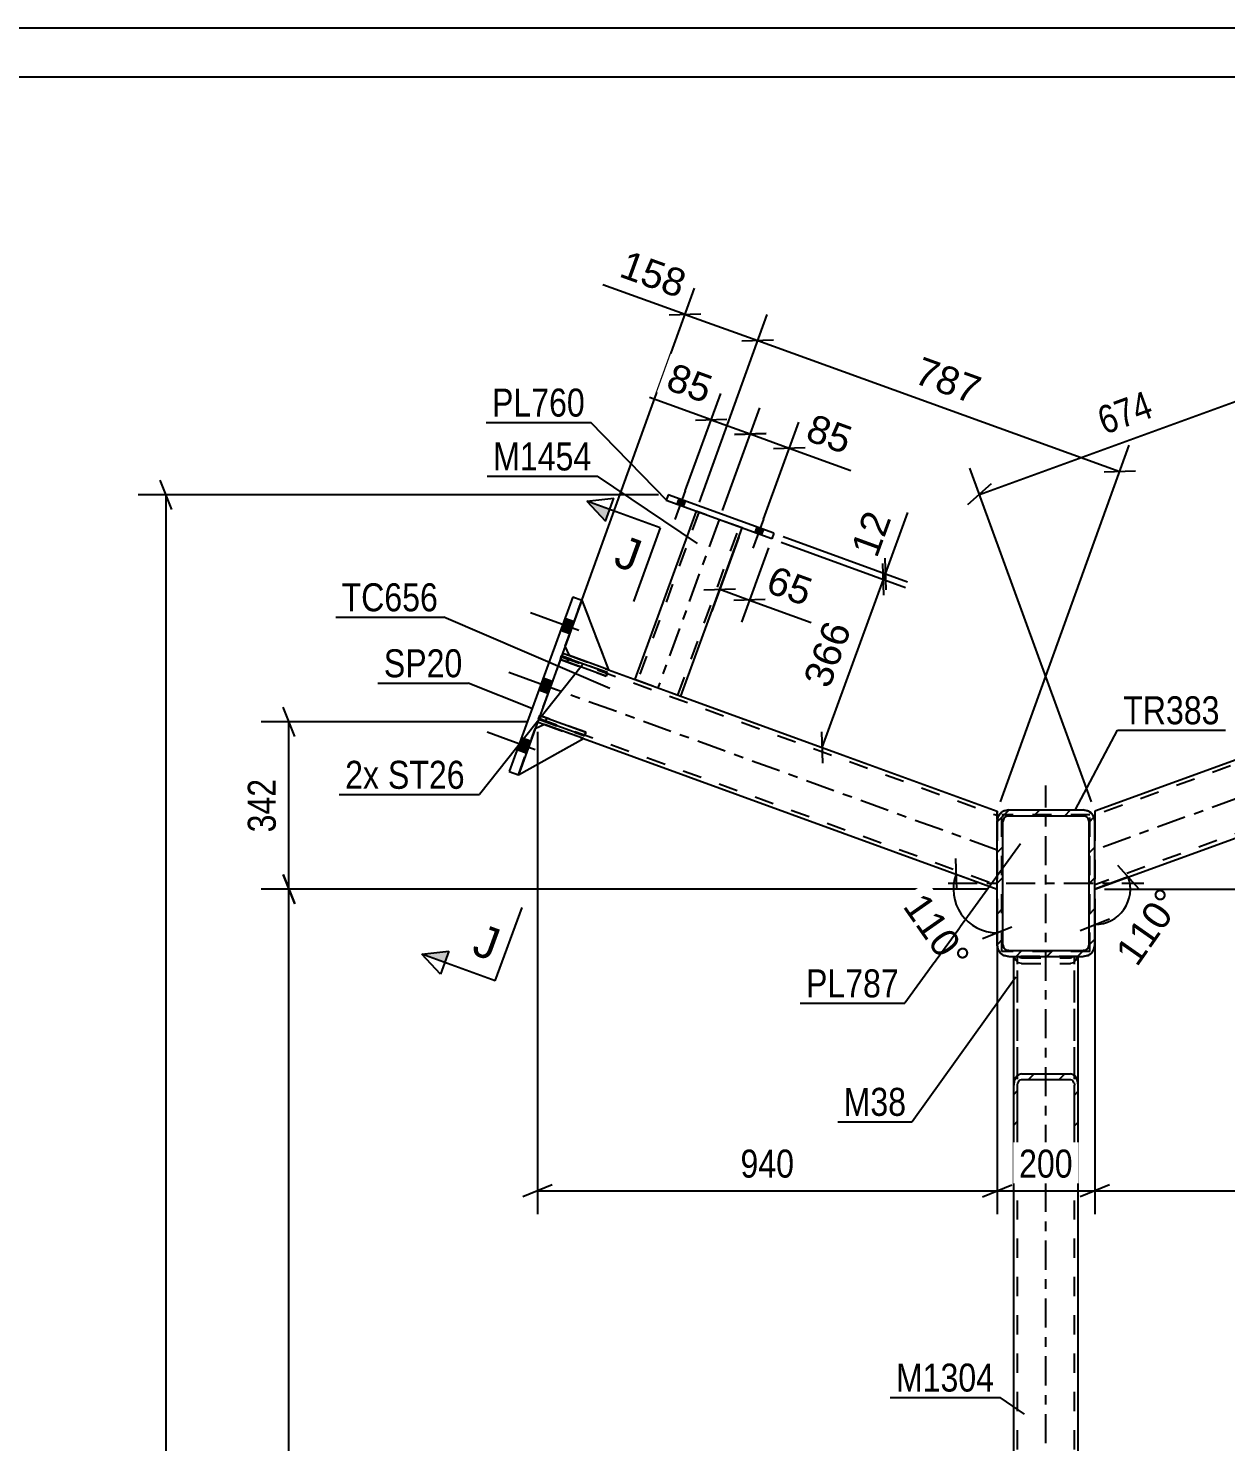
# Model space of a CAD drawing. Header units: millimetres. Extents: x 0 to 841, y 0 to 594.
# Drawn here: x 288.5 to 411, y 449.4 to 594 of the extents above; entities that cross this region are included whole.
import ezdxf

# ---------------------------------------------------------------- set-up
doc = ezdxf.new("R2010")
doc.units = ezdxf.units.MM
doc.linetypes.add('DXK_LINE_DOT2', pattern=[3.9198, 1.9599, -1.9599])
doc.linetypes.add('DXK_LINE_DOT3', pattern=[5.9187, 2.979, -0.9799, 0.9799, -0.9799])
doc.styles.add('Arial', font='ARIAL.TTF', dxfattribs={"height": 0.2})
doc.styles.add('Arial Narrow', font='ARIALN.TTF', dxfattribs={"height": 0.2})

# ---------------------------------------------------------------- blocks, each defined once
blk = doc.blocks.new('Unknown-717051872-1130')
at = {"color": 5, "linetype": 'Continuous'}
for p, q in [((841, 594), (0, 594)), ((836, 589), (5, 589))]:
    blk.add_line(p, q, dxfattribs=at)
blk = doc.blocks.new('Part-717051872-3810 - 3757')
at = {"color": 2, "linetype": 'Continuous'}
for p, q in [((444.45, 530.97), (443.74, 530.71)), ((439.75, 529.26), (397.58, 513.91)), ((447.01, 523.92), (446.31, 523.66)), ((397.58, 505.93), (442.32, 522.21)), ((397.58, 513.91), (397.58, 513.06)), ((397.58, 513.06), (397.58, 512.83))]:
    blk.add_line(p, q, dxfattribs=at)
at = {"color": 7, "linetype": 'DXK_LINE_DOT2'}
for p, q in [((447.01, 523.92), (444.45, 530.97)), ((444.59, 530.59), (397.58, 513.48)), ((443.74, 530.71), (439.75, 529.26)), ((446.88, 524.3), (397.58, 506.35)), ((446.31, 523.66), (442.32, 522.21)), ((397.58, 513.48), (397.58, 513.45)), ((397.58, 513.45), (397.58, 513.22)), ((397.58, 512.83), (397.58, 505.93))]:
    blk.add_line(p, q, dxfattribs=at)
at = {"color": 7, "linetype": 'DXK_LINE_DOT3'}
blk.add_line((445.73, 527.44), (397.58, 509.92), dxfattribs=at)
blk = doc.blocks.new('Part-717051872-3903 - 3757')
at = {"color": 7, "linetype": 'DXK_LINE_DOT2'}
blk.add_line((345.12, 535.48), (343.41, 530.78), dxfattribs=at)
at = {"color": 2, "linetype": 'Continuous'}
for p, q in [((345.12, 535.48), (347.86, 528.36)), ((343.86, 529.82), (343.41, 530.78)), ((347.86, 528.36), (343.86, 529.82))]:
    blk.add_line(p, q, dxfattribs=at)
blk = doc.blocks.new('Part-717051872-3828 - 3757')
at = {"color": 7, "linetype": 'DXK_LINE_DOT2'}
for p, q in [((388.08, 499.53), (388.08, 513.53)), ((397.08, 513.53), (388.08, 513.53)), ((397.08, 499.53), (397.08, 513.53)), ((397.08, 499.53), (388.08, 499.53))]:
    blk.add_line(p, q, dxfattribs=at)
blk = doc.blocks.new('Part-717051872-3764 - 3757')
at = {"color": 2, "linetype": 'Continuous'}
for p, q in [((342.92, 529.42), (343.05, 529.79)), ((347.62, 527.71), (342.92, 529.42)), ((343.05, 529.79), (347.75, 528.08)), ((347.75, 528.08), (347.62, 527.71))]:
    blk.add_line(p, q, dxfattribs=at)
at = {"color": 7, "linetype": 'DXK_LINE_DOT2'}
blk.add_line((343.62, 529.16), (343.76, 529.54), dxfattribs=at)
blk = doc.blocks.new('Part-717051872-3765 - 3757')
at = {"color": 2, "linetype": 'Continuous'}
for p, q in [((340.69, 523.31), (340.83, 523.68)), ((340.83, 523.68), (345.53, 521.97)), ((345.39, 521.6), (340.69, 523.31)), ((345.53, 521.97), (345.39, 521.6))]:
    blk.add_line(p, q, dxfattribs=at)
at = {"color": 7, "linetype": 'DXK_LINE_DOT2'}
blk.add_line((341.4, 523.05), (341.54, 523.43), dxfattribs=at)
blk = doc.blocks.new('Part-717051872-3901 - 3757')
at = {"color": 7, "linetype": 'DXK_LINE_DOT2'}
blk.add_line((338.63, 517.62), (340.34, 522.32), dxfattribs=at)
at = {"color": 2, "linetype": 'Continuous'}
for p, q in [((341.3, 522.77), (340.34, 522.32)), ((345.29, 521.32), (341.3, 522.77)), ((338.63, 517.62), (345.29, 521.32))]:
    blk.add_line(p, q, dxfattribs=at)
blk = doc.blocks.new('Part-717051872-3766 - 3757')
at = {"color": 7, "linetype": 'DXK_LINE_DOT2'}
for p, q in [((343.05, 529.79), (342.92, 529.42)), ((342.92, 529.42), (347.62, 527.71)), ((347.75, 528.08), (343.05, 529.79)), ((343.76, 529.54), (343.62, 529.16)), ((347.62, 527.71), (347.75, 528.08))]:
    blk.add_line(p, q, dxfattribs=at)
blk = doc.blocks.new('Bolt-717051872-3770 - 3757')
at = {"linetype": 'Continuous'}
for points in [[(343.88, 532.05), (344.32, 533.27), (343.38, 533.61), (342.94, 532.39)], [(343.88, 532.05), (344.32, 533.27), (343.38, 533.61), (342.94, 532.39)], [(343.88, 532.05), (344.32, 533.27), (343.38, 533.61), (342.94, 532.39)], [(341.65, 525.94), (342.1, 527.16), (341.16, 527.5), (340.71, 526.28)], [(341.65, 525.94), (342.1, 527.16), (341.16, 527.5), (340.71, 526.28)], [(339.43, 519.83), (339.87, 521.05), (338.93, 521.4), (338.49, 520.17)], [(339.43, 519.83), (339.87, 521.05), (338.93, 521.4), (338.49, 520.17)], [(339.43, 519.83), (339.87, 521.05), (338.93, 521.4), (338.49, 520.17)]]:
    blk.add_hatch(color=1, dxfattribs=at).paths.add_polyline_path(points)
at = {"color": 1, "linetype": 'Continuous'}
for p, q in [((344.8, 532.4), (339.87, 534.2)), ((344.8, 532.4), (339.87, 534.2)), ((344.8, 532.4), (339.87, 534.2)), ((343.88, 532.05), (342.94, 532.39)), ((343.88, 532.05), (342.94, 532.39)), ((343.88, 532.05), (342.94, 532.39)), ((344.32, 533.27), (343.38, 533.61)), ((344.32, 533.27), (343.38, 533.61)), ((344.32, 533.27), (343.38, 533.61)), ((342.58, 526.29), (337.65, 528.09)), ((342.58, 526.29), (337.65, 528.09)), ((342.1, 527.16), (341.16, 527.5)), ((342.1, 527.16), (341.16, 527.5)), ((341.65, 525.94), (340.71, 526.28)), ((341.65, 525.94), (340.71, 526.28)), ((340.36, 520.19), (335.42, 521.98)), ((340.36, 520.19), (335.42, 521.98)), ((340.36, 520.19), (335.42, 521.98)), ((339.87, 521.05), (338.93, 521.4)), ((339.87, 521.05), (338.93, 521.4)), ((339.87, 521.05), (338.93, 521.4)), ((339.43, 519.83), (338.49, 520.17)), ((339.43, 519.83), (338.49, 520.17)), ((339.43, 519.83), (338.49, 520.17))]:
    blk.add_line(p, q, dxfattribs=at)
blk = doc.blocks.new('Part-717051872-3894 - 3757')
at = {"color": 2, "linetype": 'Continuous'}
for p, q in [((344.18, 535.82), (337.69, 517.97)), ((345.12, 535.48), (338.63, 517.62)), ((344.18, 535.82), (345.12, 535.48)), ((337.69, 517.97), (338.63, 517.62))]:
    blk.add_line(p, q, dxfattribs=at)
blk = doc.blocks.new('Part-717051872-3902 - 3757')
at = {"color": 7, "linetype": 'DXK_LINE_DOT2'}
for p, q in [((343.41, 530.78), (345.12, 535.48)), ((345.12, 535.48), (347.86, 528.36)), ((343.86, 529.82), (343.41, 530.78)), ((347.86, 528.36), (343.86, 529.82))]:
    blk.add_line(p, q, dxfattribs=at)
blk = doc.blocks.new('Part-717051872-3788 - 3757')
at = {"color": 7, "linetype": 'DXK_LINE_DOT2'}
for p, q in [((343.16, 530.07), (340.59, 523.03)), ((343.02, 529.7), (387.58, 513.48)), ((343.86, 529.82), (347.86, 528.36)), ((340.73, 523.4), (387.58, 506.35)), ((341.3, 522.77), (345.29, 521.32)), ((387.58, 513.06), (387.58, 513.84)), ((387.58, 513.45), (387.58, 513.48)), ((387.58, 513.38), (387.58, 513.45)), ((387.58, 513.36), (387.58, 513.38)), ((387.58, 513.22), (387.58, 513.36)), ((387.58, 512.83), (387.58, 505.93))]:
    blk.add_line(p, q, dxfattribs=at)
at = {"color": 2, "linetype": 'Continuous'}
for p, q in [((343.16, 530.07), (343.86, 529.82)), ((347.86, 528.36), (387.58, 513.91)), ((340.59, 523.03), (341.3, 522.77)), ((345.29, 521.32), (387.58, 505.93)), ((387.58, 513.91), (387.58, 513.06)), ((387.58, 513.06), (387.58, 512.83))]:
    blk.add_line(p, q, dxfattribs=at)
at = {"color": 7, "linetype": 'DXK_LINE_DOT3'}
blk.add_line((387.58, 509.92), (341.87, 526.55), dxfattribs=at)
blk = doc.blocks.new('Part-717051872-3793 - 3757')
at = {"color": 7, "linetype": 'DXK_LINE_DOT2'}
for p, q in [((395.88, 499.03), (389.28, 499.03)), ((389.28, 478.64), (389.28, 499.03)), ((389.68, 354.53), (389.68, 499.03)), ((395.48, 354.53), (395.48, 499.03)), ((395.88, 478.64), (395.88, 499.03)), ((389.28, 354.53), (389.28, 374.92)), ((395.88, 354.53), (395.88, 374.92)), ((389.28, 354.53), (395.88, 354.53))]:
    blk.add_line(p, q, dxfattribs=at)
at = {"color": 7, "linetype": 'DXK_LINE_DOT3'}
blk.add_line((392.58, 354.53), (392.58, 499.03), dxfattribs=at)
at = {"color": 2, "linetype": 'Continuous'}
for p, q in [((389.28, 374.92), (389.28, 478.64)), ((395.88, 374.92), (395.88, 478.64))]:
    blk.add_line(p, q, dxfattribs=at)
blk = doc.blocks.new('Part-717051872-3926 - 3757')
at = {"linetype": 'Continuous'}
h = blk.add_hatch(dxfattribs=at)
h.set_pattern_fill('', scale=0.7, style=0, pattern_type=0)
h.set_pattern_definition([(45, (387.5763, 500.228), (-1.57154, 1.57154), [])])
h.paths.add_polyline_path([(387.58, 512.83), (387.58, 500.23), (387.67, 499.77), (387.93, 499.38), (388.32, 499.12), (388.78, 499.03), (396.38, 499.03), (396.84, 499.12), (397.22, 499.38), (397.48, 499.77), (397.58, 500.23), (397.58, 512.83), (397.48, 513.29), (397.22, 513.68), (396.84, 513.94), (396.38, 514.03), (388.78, 514.03), (388.32, 513.94), (387.93, 513.68), (387.67, 513.29)])
h.paths.add_polyline_path([(388.35, 513.25), (388.55, 513.38), (388.78, 513.43), (396.38, 513.43), (396.61, 513.38), (396.8, 513.25), (396.93, 513.06), (396.98, 512.83), (396.98, 500.23), (396.93, 500), (396.8, 499.8), (396.61, 499.67), (396.38, 499.63), (388.78, 499.63), (388.55, 499.67), (388.35, 499.8), (388.22, 500), (388.18, 500.23), (388.18, 512.83), (388.22, 513.06)])
at = {"color": 7, "linetype": 'DXK_LINE_DOT3'}
for p, q in [((392.58, 496.53), (392.58, 516.53)), ((382.58, 506.53), (402.58, 506.53))]:
    blk.add_line(p, q, dxfattribs=at)
at = {"color": 7, "linetype": 'DXK_LINE_DOT2'}
for p, q in [((388.32, 513.94), (388.78, 514.03)), ((388.78, 513.43), (388.55, 513.38)), ((388.78, 514.03), (396.38, 514.03)), ((388.78, 513.43), (396.38, 513.43)), ((396.38, 514.03), (396.84, 513.94)), ((396.61, 513.38), (396.38, 513.43)), ((387.58, 512.83), (387.67, 513.29)), ((387.58, 500.23), (387.58, 512.83)), ((388.22, 513.06), (388.18, 512.83)), ((388.18, 500.23), (388.18, 512.83)), ((396.98, 512.83), (396.93, 513.06)), ((396.98, 500.23), (396.98, 512.83)), ((397.48, 513.29), (397.58, 512.83)), ((397.58, 500.23), (397.58, 512.83)), ((387.67, 499.77), (387.58, 500.23)), ((388.18, 500.23), (388.22, 500)), ((388.78, 499.03), (388.32, 499.12)), ((388.55, 499.67), (388.78, 499.63)), ((388.78, 499.63), (396.38, 499.63)), ((388.78, 499.03), (396.38, 499.03)), ((396.38, 499.63), (396.61, 499.67)), ((396.84, 499.12), (396.38, 499.03)), ((396.93, 500), (396.98, 500.23)), ((397.58, 500.23), (397.48, 499.77))]:
    blk.add_line(p, q, dxfattribs=at)
at = {"color": 2, "linetype": 'Continuous'}
for p, q in [((388.78, 514.03), (388.32, 513.94)), ((388.55, 513.38), (388.78, 513.43)), ((388.78, 514.03), (396.38, 514.03)), ((388.78, 513.43), (396.38, 513.43)), ((396.84, 513.94), (396.38, 514.03)), ((396.38, 513.43), (396.61, 513.38)), ((387.67, 513.29), (387.58, 512.83)), ((387.58, 500.23), (387.58, 512.83)), ((388.18, 512.83), (388.22, 513.06)), ((388.18, 500.23), (388.18, 512.83)), ((396.93, 513.06), (396.98, 512.83)), ((396.98, 500.23), (396.98, 512.83)), ((397.58, 512.83), (397.48, 513.29)), ((397.58, 500.23), (397.58, 512.83)), ((387.58, 500.23), (387.67, 499.77)), ((388.22, 500), (388.18, 500.23)), ((388.32, 499.12), (388.78, 499.03)), ((388.78, 499.63), (388.55, 499.67)), ((388.78, 499.63), (396.38, 499.63)), ((388.78, 499.03), (396.38, 499.03)), ((396.61, 499.67), (396.38, 499.63)), ((396.38, 499.03), (396.84, 499.12)), ((396.98, 500.23), (396.93, 500)), ((397.48, 499.77), (397.58, 500.23))]:
    blk.add_line(p, q, dxfattribs=at)
at = {"color": 7, "linetype": 'DXK_LINE_DOT2'}
for centre, radius, start, end in [((388.78, 512.83), 1.2, 112.5, 157.5), ((388.78, 512.83), 0.6, 112.5, 157.5), ((396.38, 512.83), 0.6, 22.5, 67.5), ((396.38, 512.83), 1.2, 22.5, 67.5), ((388.78, 500.23), 1.2, 202.5, 247.5), ((388.78, 500.23), 0.6, 202.5, 247.5), ((396.38, 500.23), 0.6, 292.5, 337.5), ((396.38, 500.23), 1.2, 292.5, 337.5)]:
    blk.add_arc(centre, radius, start, end, dxfattribs=at)
at = {"color": 2, "linetype": 'Continuous'}
for centre, radius, start, end in [((388.78, 512.83), 1.2, 112.5, 157.5), ((388.78, 512.83), 0.6, 112.5, 157.5), ((396.38, 512.83), 0.6, 22.5, 67.5), ((396.38, 512.83), 1.2, 22.5, 67.5), ((388.78, 500.23), 1.2, 202.5, 247.5), ((388.78, 500.23), 0.6, 202.5, 247.5), ((396.38, 500.23), 0.6, 292.5, 337.5), ((396.38, 500.23), 1.2, 292.5, 337.5)]:
    blk.add_arc(centre, radius, start, end, dxfattribs=at)
blk = doc.blocks.new('Part-717051872-3812 - 3757')
at = {"linetype": 'Continuous'}
h = blk.add_hatch(dxfattribs=at)
h.set_pattern_fill('', scale=0.7, style=0, pattern_type=0)
h.set_pattern_definition([(45, (389.2763, 478.6385), (-1.57154, 1.57154), [])])
h.paths.add_polyline_path([(389.28, 485.87), (389.28, 478.64), (389.34, 478.2), (389.51, 477.82), (389.77, 477.57), (390.08, 477.48), (395.08, 477.48), (395.38, 477.57), (395.64, 477.82), (395.82, 478.2), (395.88, 478.64), (395.88, 485.87), (395.82, 486.32), (395.64, 486.69), (395.38, 486.94), (395.08, 487.03), (390.08, 487.03), (389.77, 486.94), (389.51, 486.69), (389.34, 486.32)])
h.paths.add_polyline_path([(389.79, 486.28), (389.92, 486.41), (390.08, 486.45), (395.08, 486.45), (395.23, 486.41), (395.36, 486.28), (395.45, 486.1), (395.48, 485.87), (395.48, 478.64), (395.45, 478.42), (395.36, 478.23), (395.23, 478.1), (395.08, 478.06), (390.08, 478.06), (389.92, 478.1), (389.79, 478.23), (389.71, 478.42), (389.68, 478.64), (389.68, 485.87), (389.71, 486.1)])
at = {"color": 2, "linetype": 'Continuous'}
for p, q in [((389.28, 485.87), (389.28, 499.03)), ((395.88, 485.87), (395.88, 499.03)), ((389.34, 486.32), (389.28, 485.87)), ((389.68, 485.87), (389.71, 486.1)), ((390.08, 487.03), (389.77, 486.94)), ((389.92, 486.41), (390.08, 486.45)), ((390.08, 487.03), (395.08, 487.03)), ((390.08, 486.45), (395.08, 486.45)), ((395.38, 486.94), (395.08, 487.03)), ((395.08, 486.45), (395.23, 486.41)), ((395.45, 486.1), (395.48, 485.87)), ((395.88, 485.87), (395.82, 486.32)), ((389.28, 478.64), (389.28, 485.87)), ((389.68, 478.64), (389.68, 485.87)), ((395.48, 478.64), (395.48, 485.87)), ((395.88, 478.64), (395.88, 485.87)), ((389.28, 478.64), (389.34, 478.2)), ((389.71, 478.42), (389.68, 478.64)), ((389.77, 477.57), (390.08, 477.48)), ((390.08, 478.06), (389.92, 478.1)), ((390.08, 478.06), (395.08, 478.06)), ((390.08, 477.48), (395.08, 477.48)), ((395.23, 478.1), (395.08, 478.06)), ((395.08, 477.48), (395.38, 477.57)), ((395.48, 478.64), (395.45, 478.42)), ((395.82, 478.2), (395.88, 478.64))]:
    blk.add_line(p, q, dxfattribs=at)
at = {"color": 7, "linetype": 'DXK_LINE_DOT2'}
for p, q in [((395.88, 499.03), (389.28, 499.03)), ((389.51, 498.64), (389.34, 499.03)), ((389.68, 478.64), (389.68, 499.03)), ((389.82, 499.03), (389.92, 498.92)), ((389.92, 498.92), (390.08, 498.88)), ((395.08, 498.88), (395.23, 498.92)), ((395.23, 498.92), (395.34, 499.03)), ((395.48, 478.64), (395.48, 499.03)), ((395.82, 499.03), (395.64, 498.64)), ((389.77, 498.39), (389.51, 498.64)), ((390.08, 498.3), (389.77, 498.39)), ((390.08, 498.88), (395.08, 498.88)), ((390.08, 498.3), (395.08, 498.3)), ((395.38, 498.39), (395.08, 498.3)), ((395.64, 498.64), (395.38, 498.39)), ((389.28, 478.64), (389.28, 485.87)), ((395.88, 478.64), (395.88, 485.87))]:
    blk.add_line(p, q, dxfattribs=at)
at = {"color": 2, "linetype": 'Continuous'}
for centre, radius, start, end in [((390.36, 486.07), 1.05, 124.1734, 166.5321), ((390.22, 485.97), 0.527, 124.1734, 166.5321), ((394.93, 485.97), 0.527, 13.4679, 55.8266), ((394.79, 486.07), 1.05, 13.4679, 55.8266), ((390.36, 478.44), 1.05, 193.4679, 235.8266), ((390.22, 478.54), 0.527, 193.4679, 235.8266), ((394.93, 478.54), 0.527, 304.1734, 346.5321), ((394.79, 478.44), 1.05, 304.1734, 346.5321)]:
    blk.add_arc(centre, radius, start, end, dxfattribs=at)
blk = doc.blocks.new('Part-717051872-3900 - 3757')
at = {"color": 7, "linetype": 'DXK_LINE_DOT2'}
for p, q in [((340.34, 522.32), (338.63, 517.62)), ((341.3, 522.77), (340.34, 522.32)), ((345.29, 521.32), (341.3, 522.77)), ((338.63, 517.62), (345.29, 521.32))]:
    blk.add_line(p, q, dxfattribs=at)
blk = doc.blocks.new('Part-717051872-3919 - 3757')
at = {"color": 2, "linetype": 'Continuous'}
for p, q in [((356.8, 544.59), (350.54, 527.39)), ((355.24, 525.68), (361.5, 542.88))]:
    blk.add_line(p, q, dxfattribs=at)
at = {"color": 7, "linetype": 'DXK_LINE_DOT2'}
for p, q in [((357.08, 544.48), (350.82, 527.28)), ((361.5, 542.88), (356.8, 544.59)), ((354.95, 525.78), (361.22, 542.98)), ((350.54, 527.39), (350.54, 527.39)), ((350.54, 527.39), (355.24, 525.68)), ((355.24, 525.68), (355.24, 525.68)), ((355.24, 525.68), (355.24, 525.68))]:
    blk.add_line(p, q, dxfattribs=at)
at = {"color": 7, "linetype": 'DXK_LINE_DOT3'}
blk.add_line((359.15, 543.73), (352.89, 526.53), dxfattribs=at)
blk = doc.blocks.new('Part-717051872-3920 - 3757')
at = {"color": 7, "linetype": 'DXK_LINE_DOT2'}
for p, q in [((340.83, 523.68), (340.69, 523.31)), ((345.53, 521.97), (340.83, 523.68)), ((340.69, 523.31), (345.39, 521.6)), ((341.4, 523.05), (341.54, 523.43)), ((345.39, 521.6), (345.53, 521.97))]:
    blk.add_line(p, q, dxfattribs=at)
blk = doc.blocks.new('Part-717051872-3938 - 3757')
at = {"color": 2, "linetype": 'Continuous'}
for p, q in [((353.95, 546.26), (353.74, 545.7)), ((364.55, 541.77), (353.74, 545.7)), ((364.76, 542.33), (353.95, 546.26)), ((364.76, 542.33), (364.55, 541.77))]:
    blk.add_line(p, q, dxfattribs=at)
blk = doc.blocks.new('Bolt-717051872-3939 - 3757')
at = {"linetype": 'Continuous'}
for points in [[(355.69, 545.63), (355.03, 545.87), (354.83, 545.3), (355.48, 545.07)], [(355.69, 545.63), (355.03, 545.87), (354.83, 545.3), (355.48, 545.07)], [(363.68, 542.72), (363.02, 542.96), (362.81, 542.4), (363.47, 542.16)], [(363.68, 542.72), (363.02, 542.96), (362.81, 542.4), (363.47, 542.16)]]:
    blk.add_hatch(color=1, dxfattribs=at).paths.add_polyline_path(points)
at = {"color": 1, "linetype": 'Continuous'}
for p, q in [((355.7, 546.69), (354.62, 543.73)), ((355.7, 546.69), (354.62, 543.73)), ((355.03, 545.87), (354.83, 545.3)), ((355.03, 545.87), (354.83, 545.3)), ((355.69, 545.63), (355.48, 545.07)), ((355.69, 545.63), (355.48, 545.07)), ((363.69, 543.78), (362.61, 540.82)), ((363.69, 543.78), (362.61, 540.82)), ((363.02, 542.96), (362.81, 542.4)), ((363.02, 542.96), (362.81, 542.4)), ((363.68, 542.72), (363.47, 542.16)), ((363.68, 542.72), (363.47, 542.16))]:
    blk.add_line(p, q, dxfattribs=at)
blk = doc.blocks.new('StraightDimension-717051872-14963 - 3757')
at = {"color": 7, "linetype": 'Continuous'}
for p, q in [((315.77, 521.53), (314.57, 524.53)), ((339.59, 523.03), (312.32, 523.03)), ((315.17, 505.93), (315.17, 523.03)), ((314.57, 507.43), (315.77, 504.43)), ((386.58, 505.93), (312.32, 505.93))]:
    blk.add_line(p, q, dxfattribs=at)
at = {"color": 0}
blk.add_wipeout([(314.42, 517.82), (310.22, 517.82), (310.22, 511.13), (314.42, 511.13)], dxfattribs=at)
at = {"color": 3, "style": 'Arial Narrow'}
blk.add_text('342', height=2.863, rotation=90.0002, dxfattribs=at).set_placement((313.82, 511.73))
blk = doc.blocks.new('StraightDimension-717051872-15005 - 3757')
at = {"color": 7, "linetype": 'Continuous'}
blk.add_line((398.58, 505.93), (474.49, 505.93), dxfattribs=at)
blk = doc.blocks.new('StraightDimension-717051872-21551 - 3757')
at = {"color": 7, "linetype": 'Continuous'}
for p, q in [((361.16, 541.94), (358.4, 534.35)), ((364.21, 540.83), (361.45, 533.24)), ((357.6, 536.56), (360.83, 536.66)), ((359.22, 536.61), (362.27, 535.5)), ((363.88, 535.55), (360.66, 535.45))]:
    blk.add_line(p, q, dxfattribs=at)
at = {"color": 0}
blk.add_wipeout([(368.33, 534.09), (369.76, 538.04), (364.46, 539.97), (363.02, 536.02)], dxfattribs=at)
at = {"color": 7, "linetype": 'Continuous'}
blk.add_line((362.27, 535.5), (368.56, 533.21), dxfattribs=at)
blk.add_line((362.27, 535.5), (368.56, 533.21), dxfattribs=at)
at = {"color": 3, "style": 'Arial'}
blk.add_text('65', height=2.865, rotation=-20.002, dxfattribs=at).set_placement((363.79, 536.38))
blk = doc.blocks.new('StraightDimension-717051872-21496 - 3757')
at = {"color": 7, "linetype": 'Continuous'}
for p, q in [((359.49, 544.67), (363.31, 555.17)), ((360.72, 552.44), (363.95, 552.54)), ((362.33, 552.49), (366.33, 551.03)), ((363.69, 543.78), (367.3, 553.71)), ((367.94, 551.08), (364.71, 550.98))]:
    blk.add_line(p, q, dxfattribs=at)
at = {"color": 0}
blk.add_wipeout([(372.38, 549.63), (373.82, 553.57), (368.51, 555.51), (367.08, 551.56)], dxfattribs=at)
at = {"color": 7, "linetype": 'Continuous'}
blk.add_line((366.33, 551.03), (372.62, 548.74), dxfattribs=at)
blk.add_line((366.33, 551.03), (372.62, 548.74), dxfattribs=at)
at = {"color": 3, "style": 'Arial'}
blk.add_text('85', height=2.865, rotation=-20.002, dxfattribs=at).set_placement((367.85, 551.92))
blk = doc.blocks.new('StraightDimension-717051872-14964 - 3757')
at = {"color": 7, "linetype": 'Continuous'}
for p, q in [((315.77, 504.43), (314.57, 507.43)), ((386.58, 505.93), (312.32, 505.93)), ((315.17, 344.79), (315.17, 505.93))]:
    blk.add_line(p, q, dxfattribs=at)
blk = doc.blocks.new('StraightDimension-717051872-15145 - 3757')
at = {"color": 7, "linetype": 'Continuous'}
for p, q in [((303.2, 544.76), (302, 547.76)), ((352.95, 546.26), (299.75, 546.26)), ((302.6, 339.53), (302.6, 546.26))]:
    blk.add_line(p, q, dxfattribs=at)
blk = doc.blocks.new('AngleDimension-717051872-4333 - 3757')
at = {"color": 7, "linetype": 'Continuous'}
for p, q in [((399.91, 508.37), (402.07, 505.96)), ((400.99, 507.17), (397.58, 505.93)), ((397.58, 502.29), (397.58, 505.93)), ((397.58, 504.93), (397.58, 502.29)), ((396.08, 501.69), (399.08, 502.89))]:
    blk.add_line(p, q, dxfattribs=at)
blk.add_arc((397.58, 505.93), 3.63, 270, 19.9998, dxfattribs=at)
at = {"color": 0}
blk.add_wipeout([(407.45, 504.8), (404.01, 507.2), (398.57, 499.45), (402.01, 497.04)], dxfattribs=at)
at = {"color": 3, "style": 'Arial'}
blk.add_text('110°', height=2.865, rotation=54.9982, dxfattribs=at).set_placement((401.87, 497.87))
blk = doc.blocks.new('AngleDimension-717051872-4337 - 3757')
at = {"color": 7, "linetype": 'Continuous'}
for p, q in [((383.32, 509.07), (383.43, 505.84)), ((383.38, 507.45), (387.58, 505.93)), ((387.58, 501.45), (387.58, 505.93)), ((387.58, 504.93), (387.58, 501.45)), ((389.08, 502.05), (386.08, 500.85))]:
    blk.add_line(p, q, dxfattribs=at)
blk.add_arc((387.58, 505.93), 4.47, 159.9998, 270, dxfattribs=at)
at = {"color": 0}
blk.add_wipeout([(382.45, 496.56), (385.89, 498.97), (380.46, 506.72), (377.02, 504.31)], dxfattribs=at)
at = {"color": 3, "style": 'Arial'}
blk.add_text('110°', height=2.865, rotation=-54.9982, dxfattribs=at).set_placement((377.86, 504.17))
blk = doc.blocks.new('StraightDimension-717051872-15004 - 3757')
at = {"color": 7, "linetype": 'Continuous'}
for p, q in [((472.69, 522.42), (471.49, 525.42)), ((448.01, 523.92), (474.49, 523.92)), ((472.09, 505.93), (472.09, 523.92)), ((471.49, 507.43), (472.69, 504.43)), ((398.58, 505.93), (474.49, 505.93))]:
    blk.add_line(p, q, dxfattribs=at)
at = {"color": 0}
blk.add_wipeout([(471.34, 518.26), (467.14, 518.26), (467.14, 511.58), (471.34, 511.58)], dxfattribs=at)
at = {"color": 3, "style": 'Arial Narrow'}
blk.add_text('360', height=2.863, rotation=90.0002, dxfattribs=at).set_placement((470.74, 512.18))
blk = doc.blocks.new('StraightDimension-717051872-15048 - 3757')
at = {"color": 7, "linetype": 'Continuous'}
for p, q in [((447.01, 522.92), (447.01, 472.66)), ((397.58, 504.93), (397.58, 472.66)), ((399.08, 475.66), (396.08, 474.46)), ((397.58, 475.06), (447.01, 475.06)), ((445.51, 474.46), (448.51, 475.66))]:
    blk.add_line(p, q, dxfattribs=at)
at = {"color": 0}
blk.add_wipeout([(425.64, 475.81), (425.64, 480.01), (418.95, 480.01), (418.95, 475.81)], dxfattribs=at)
at = {"color": 3, "style": 'Arial Narrow'}
blk.add_text('989', height=2.863, dxfattribs=at).set_placement((419.55, 476.41))
blk = doc.blocks.new('StraightDimension-717051872-15049 - 3757')
at = {"color": 7, "linetype": 'Continuous'}
for p, q in [((387.58, 504.93), (387.58, 472.66)), ((397.58, 504.93), (397.58, 472.66)), ((386.08, 474.46), (389.08, 475.66)), ((387.58, 475.06), (397.58, 475.06)), ((399.08, 475.66), (396.08, 474.46))]:
    blk.add_line(p, q, dxfattribs=at)
at = {"color": 0}
blk.add_wipeout([(395.92, 475.81), (395.92, 480.01), (389.23, 480.01), (389.23, 475.81)], dxfattribs=at)
at = {"color": 3, "style": 'Arial Narrow'}
blk.add_text('200', height=2.863, dxfattribs=at).set_placement((389.83, 476.41))
blk = doc.blocks.new('StraightDimension-717051872-15050 - 3757')
at = {"color": 7, "linetype": 'Continuous'}
for p, q in [((340.59, 522.03), (340.59, 472.66)), ((387.58, 504.93), (387.58, 472.66)), ((342.09, 475.66), (339.09, 474.46)), ((340.59, 475.06), (387.58, 475.06)), ((386.08, 474.46), (389.08, 475.66))]:
    blk.add_line(p, q, dxfattribs=at)
at = {"color": 0}
blk.add_wipeout([(367.43, 475.81), (367.43, 480.01), (360.74, 480.01), (360.74, 475.81)], dxfattribs=at)
at = {"color": 3, "style": 'Arial Narrow'}
blk.add_text('940', height=2.863, dxfattribs=at).set_placement((361.34, 476.41))
blk = doc.blocks.new('StraightDimension-717051872-15151 - 3757')
at = {"color": 7, "linetype": 'Continuous'}
for p, q in [((422.62, 543.57), (416.45, 560.51)), ((416.22, 556.76), (418.63, 558.91)), ((385.78, 546.31), (417.43, 557.83)), ((397.23, 514.85), (384.8, 548.98)), ((386.98, 547.38), (384.57, 545.23))]:
    blk.add_line(p, q, dxfattribs=at)
at = {"color": 0}
blk.add_wipeout([(404.49, 553.92), (403.05, 557.87), (396.77, 555.58), (398.21, 551.63)], dxfattribs=at)
at = {"color": 3, "style": 'Arial Narrow'}
blk.add_text('674', height=2.863, rotation=20.0134, dxfattribs=at).set_placement((398.56, 552.4))
blk = doc.blocks.new('StraightDimension-717051872-15598 - 3757')
at = {"color": 7, "linetype": 'Continuous'}
for p, q in [((357.14, 545.53), (364.07, 564.72)), ((364.72, 562.1), (361.49, 561.99)), ((363.1, 562.04), (400.13, 548.66)), ((387.92, 514.85), (401.1, 551.35)), ((398.52, 548.61), (401.75, 548.72))]:
    blk.add_line(p, q, dxfattribs=at)
at = {"color": 0}
blk.add_wipeout([(385.57, 554.72), (387, 558.67), (379.6, 561.35), (378.17, 557.4)], dxfattribs=at)
at = {"color": 3, "style": 'Arial'}
blk.add_text('787', height=2.865, rotation=-19.8644, dxfattribs=at).set_placement((378.94, 557.76))
blk = doc.blocks.new('StraightDimension-717051872-15599 - 3757')
at = {"color": 7, "linetype": 'Continuous'}
for p, q in [((343.5, 531.01), (356.64, 567.41)), ((354.06, 564.67), (357.29, 564.78)), ((355.67, 564.72), (363.1, 562.04)), ((357.14, 545.53), (364.07, 564.72)), ((364.72, 562.1), (361.49, 561.99))]:
    blk.add_line(p, q, dxfattribs=at)
at = {"color": 0}
blk.add_wipeout([(355.44, 565.61), (356.86, 569.56), (349.46, 572.23), (348.03, 568.28)], dxfattribs=at)
at = {"color": 7, "linetype": 'Continuous'}
blk.add_line((355.67, 564.72), (347.28, 567.76), dxfattribs=at)
blk.add_line((355.67, 564.72), (347.28, 567.76), dxfattribs=at)
at = {"color": 3, "style": 'Arial'}
blk.add_text('158', height=2.865, rotation=-19.8644, dxfattribs=at).set_placement((348.8, 568.64))
blk = doc.blocks.new('StraightDimension-717051872-15721 - 3757')
at = {"color": 7, "linetype": 'Continuous'}
for p, q in [((365.49, 541.42), (378.21, 536.79)), ((365.7, 541.99), (378.41, 537.36)), ((376.11, 539.79), (376.21, 536.56)), ((376, 536), (375.9, 539.23)), ((375.95, 537.62), (376.16, 538.18))]:
    blk.add_line(p, q, dxfattribs=at)
at = {"color": 0}
blk.add_wipeout([(377.56, 544.24), (373.62, 545.67), (371.68, 540.37), (375.63, 538.93)], dxfattribs=at)
at = {"color": 7, "linetype": 'Continuous'}
blk.add_line((376.16, 538.18), (378.45, 544.47), dxfattribs=at)
blk.add_line((376.16, 538.18), (378.45, 544.47), dxfattribs=at)
at = {"color": 3, "style": 'Arial'}
blk.add_text('12', height=2.865, rotation=69.9983, dxfattribs=at).set_placement((375.27, 539.7))
blk = doc.blocks.new('StraightDimension-717051872-15722 - 3757')
at = {"color": 7, "linetype": 'Continuous'}
for p, q in [((365.49, 541.42), (378.21, 536.79)), ((376, 536), (375.9, 539.23)), ((369.69, 520.42), (375.95, 537.62)), ((356.18, 525.33), (371.95, 519.6)), ((369.64, 522.03), (369.74, 518.8))]:
    blk.add_line(p, q, dxfattribs=at)
at = {"color": 0}
blk.add_wipeout([(373.46, 532.97), (369.52, 534.41), (366.82, 527.01), (370.77, 525.57)], dxfattribs=at)
at = {"color": 3, "style": 'Arial'}
blk.add_text('366', height=2.865, rotation=69.9983, dxfattribs=at).set_placement((370.41, 526.34))
blk = doc.blocks.new('StraightDimension-717051872-21497 - 3757')
at = {"color": 7, "linetype": 'Continuous'}
for p, q in [((355.7, 546.69), (359.32, 556.62)), ((356.73, 553.89), (359.96, 553.99)), ((358.34, 553.94), (362.33, 552.49)), ((359.49, 544.67), (363.31, 555.17)), ((363.95, 552.54), (360.72, 552.44))]:
    blk.add_line(p, q, dxfattribs=at)
at = {"color": 0}
blk.add_wipeout([(358.1, 554.83), (359.54, 558.77), (354.23, 560.7), (352.8, 556.76)], dxfattribs=at)
at = {"color": 7, "linetype": 'Continuous'}
blk.add_line((358.34, 553.94), (352.05, 556.23), dxfattribs=at)
blk.add_line((358.34, 553.94), (352.05, 556.23), dxfattribs=at)
at = {"color": 3, "style": 'Arial'}
blk.add_text('85', height=2.865, rotation=-20.002, dxfattribs=at).set_placement((353.57, 557.12))
blk = doc.blocks.new('Mark-717051872-3824 - 3757')
at = {"color": 0}
blk.add_wipeout([(377.54, 494.85), (377.54, 497.85), (368.04, 497.85), (368.04, 494.85)], dxfattribs=at)
blk.add_wipeout([(377.54, 494.85), (377.54, 497.85), (368.04, 497.85), (368.04, 494.85)], dxfattribs=at)
at = {"color": 30, "linetype": 'Continuous'}
for p in [(389.99, 510.55), (367.44, 494.25)]:
    blk.add_line(p, (378.14, 494.25), dxfattribs=at)
at = {"color": 3, "style": 'Arial Narrow'}
blk.add_text('PL787', height=2.863, dxfattribs=at).set_placement((368.04, 494.85))
blk = doc.blocks.new('Mark-717051872-3890 - 3757')
at = {"color": 0}
blk.add_wipeout([(332.91, 527.6), (332.91, 530.6), (324.87, 530.6), (324.87, 527.6)], dxfattribs=at)
blk.add_wipeout([(332.91, 527.6), (332.91, 530.6), (324.87, 530.6), (324.87, 527.6)], dxfattribs=at)
at = {"color": 30, "linetype": 'Continuous'}
for p in [(324.27, 527), (340.02, 524.39)]:
    blk.add_line(p, (333.51, 527), dxfattribs=at)
at = {"color": 3, "style": 'Arial Narrow'}
blk.add_text('SP20', height=2.863, dxfattribs=at).set_placement((324.87, 527.6))
blk = doc.blocks.new('Mark-717051872-3784 - 3757')
at = {"color": 0}
blk.add_wipeout([(330.42, 534.35), (330.42, 537.35), (320.55, 537.35), (320.55, 534.35)], dxfattribs=at)
blk.add_wipeout([(330.42, 534.35), (330.42, 537.35), (320.55, 537.35), (320.55, 534.35)], dxfattribs=at)
at = {"color": 30, "linetype": 'Continuous'}
for p in [(319.95, 533.75), (347.98, 526.44)]:
    blk.add_line(p, (331.02, 533.75), dxfattribs=at)
at = {"color": 3, "style": 'Arial Narrow'}
blk.add_text('TC656', height=2.863, dxfattribs=at).set_placement((320.55, 534.35))
blk = doc.blocks.new('Mark-717051872-3915 - 3757')
at = {"color": 0}
blk.add_wipeout([(346.11, 548.76), (346.11, 551.76), (336.05, 551.76), (336.05, 548.76)], dxfattribs=at)
blk.add_wipeout([(346.11, 548.76), (346.11, 551.76), (336.05, 551.76), (336.05, 548.76)], dxfattribs=at)
at = {"color": 30, "linetype": 'Continuous'}
for p in [(335.45, 548.16), (356.96, 541.29)]:
    blk.add_line(p, (346.71, 548.16), dxfattribs=at)
at = {"color": 3, "style": 'Arial Narrow'}
blk.add_text('M1454', height=2.863, dxfattribs=at).set_placement((336.05, 548.76))
blk = doc.blocks.new('Mark-717051872-3789 - 3757')
at = {"color": 0}
blk.add_wipeout([(387.29, 454.52), (387.29, 457.52), (377.24, 457.52), (377.24, 454.52)], dxfattribs=at)
blk.add_wipeout([(387.29, 454.52), (387.29, 457.52), (377.24, 457.52), (377.24, 454.52)], dxfattribs=at)
at = {"color": 30, "linetype": 'Continuous'}
for p in [(376.64, 453.92), (390.38, 452.2)]:
    blk.add_line(p, (387.89, 453.92), dxfattribs=at)
at = {"color": 3, "style": 'Arial Narrow'}
blk.add_text('M1304', height=2.863, dxfattribs=at).set_placement((377.24, 454.52))
blk = doc.blocks.new('Mark-717051872-3922 - 3757')
at = {"color": 0}
blk.add_wipeout([(410.34, 522.79), (410.34, 525.79), (400.48, 525.79), (400.48, 522.79)], dxfattribs=at)
blk.add_wipeout([(410.34, 522.79), (410.34, 525.79), (400.48, 525.79), (400.48, 522.79)], dxfattribs=at)
at = {"color": 30, "linetype": 'Continuous'}
for p, q in [((395.56, 514), (399.88, 522.19)), ((399.88, 522.19), (410.94, 522.19))]:
    blk.add_line(p, q, dxfattribs=at)
at = {"color": 3, "style": 'Arial Narrow'}
blk.add_text('TR383', height=2.863, dxfattribs=at).set_placement((400.48, 522.79))
blk = doc.blocks.new('Mark-717051872-3934 - 3757')
at = {"color": 0}
blk.add_wipeout([(345.43, 554.27), (345.43, 557.27), (335.93, 557.27), (335.93, 554.27)], dxfattribs=at)
blk.add_wipeout([(345.43, 554.27), (345.43, 557.27), (335.93, 557.27), (335.93, 554.27)], dxfattribs=at)
at = {"color": 30, "linetype": 'Continuous'}
for p in [(335.33, 553.67), (353.86, 545.65)]:
    blk.add_line(p, (346.03, 553.67), dxfattribs=at)
at = {"color": 3, "style": 'Arial Narrow'}
blk.add_text('PL760', height=2.863, dxfattribs=at).set_placement((335.93, 554.27))
blk = doc.blocks.new('Mark-717051872-15347 - 3757')
at = {"color": 0}
blk.add_wipeout([(378.28, 482.73), (378.28, 485.73), (371.89, 485.73), (371.89, 482.73)], dxfattribs=at)
blk.add_wipeout([(378.28, 482.73), (378.28, 485.73), (371.89, 485.73), (371.89, 482.73)], dxfattribs=at)
at = {"color": 30, "linetype": 'Continuous'}
for p in [(389.49, 496.93), (371.29, 482.13)]:
    blk.add_line(p, (378.88, 482.13), dxfattribs=at)
at = {"color": 3, "style": 'Arial Narrow'}
blk.add_text('M38', height=2.863, dxfattribs=at).set_placement((371.89, 482.73))
blk = doc.blocks.new('MarkSet-717051872-15687 - 3757')
at = {"color": 30, "linetype": 'Continuous'}
blk.add_line((345.2, 528.88), (334.64, 515.59), dxfattribs=at)
at = {"color": 0}
for points in [[(324.39, 516.19), (324.39, 519.19), (320.91, 519.19), (320.91, 516.19)], [(333.14, 516.19), (333.14, 519.19), (325.29, 519.19), (325.29, 516.19)]]:
    blk.add_wipeout(points, dxfattribs=at)
for points in [[(324.39, 516.19), (324.39, 519.19), (320.91, 519.19), (320.91, 516.19)], [(333.14, 516.19), (333.14, 519.19), (325.29, 519.19), (325.29, 516.19)]]:
    blk.add_wipeout(points, dxfattribs=at)
at = {"color": 30, "linetype": 'Continuous'}
blk.add_line((320.31, 515.59), (334.64, 515.59), dxfattribs=at)
at = {"color": 3, "style": 'Arial Narrow'}
for s, p in [('2x', (320.91, 516.19)), ('ST26', (325.29, 516.19))]:
    blk.add_text(s, height=2.863, dxfattribs=at).set_placement(p)
blk = doc.blocks.new('SectionMark-717051872-21235 - 3757')
at = {"linetype": 'Continuous'}
for points in [[(347.97, 544.76), (347.54, 543.58), (345.62, 545.61)], [(331.53, 499.59), (331.1, 498.41), (328.75, 499.27)]]:
    blk.add_hatch(color=6, dxfattribs=at).paths.add_polyline_path(points)
at = {"color": 6, "linetype": 'Continuous'}
for p, q in [((345.62, 545.61), (348.4, 545.93)), ((345.62, 545.61), (347.54, 543.58)), ((347.54, 543.58), (348.4, 545.93)), ((328.75, 499.27), (331.53, 499.59)), ((330.67, 497.24), (328.75, 499.27)), ((331.53, 499.59), (330.67, 497.24))]:
    blk.add_line(p, q, dxfattribs=at)
at = {"color": 0, "linetype": 'Continuous'}
for points in [[(350.4, 538.28), (351.6, 541.57), (349.41, 542.37), (348.21, 539.08)], [(335.93, 498.52), (337.13, 501.81), (334.93, 502.61), (333.73, 499.32)]]:
    blk.add_wipeout(points, dxfattribs=at)
at = {"color": 6, "linetype": 'Continuous'}
for p, q in [((353.14, 542.88), (345.62, 545.61)), ((353.14, 542.88), (350.4, 535.36)), ((336.27, 496.53), (339.01, 504.05)), ((336.27, 496.53), (328.75, 499.27))]:
    blk.add_line(p, q, dxfattribs=at)
at = {"color": 3, "linetype": 'Continuous', "style": 'Arial'}
for p in [(348.21, 539.08), (333.73, 499.32)]:
    blk.add_text('J', height=3.34, rotation=-20.002, dxfattribs=at).set_placement(p)

msp = doc.modelspace()

# ---------------------------------------------------------------- block references
for name in ['Unknown-717051872-1130', 'Bolt-717051872-3939 - 3757', 'Part-717051872-3938 - 3757', 'Part-717051872-3919 - 3757', 'Part-717051872-3894 - 3757', 'Part-717051872-3903 - 3757', 'Part-717051872-3902 - 3757', 'Bolt-717051872-3770 - 3757', 'Part-717051872-3810 - 3757', 'Part-717051872-3788 - 3757', 'Part-717051872-3764 - 3757', 'Part-717051872-3766 - 3757', 'Part-717051872-3765 - 3757', 'Part-717051872-3920 - 3757', 'Part-717051872-3901 - 3757', 'Part-717051872-3900 - 3757', 'Part-717051872-3926 - 3757', 'Part-717051872-3828 - 3757', 'Part-717051872-3793 - 3757', 'Part-717051872-3812 - 3757']:
    msp.add_blockref(name, (0, 0))

# ---------------------------------------------------------------- next in the draw order: block references
for name in ['StraightDimension-717051872-21496 - 3757', 'StraightDimension-717051872-21551 - 3757', 'StraightDimension-717051872-14963 - 3757', 'StraightDimension-717051872-15005 - 3757']:
    msp.add_blockref(name, (0, 0))

# ---------------------------------------------------------------- next in the draw order: block references
for name in ['AngleDimension-717051872-4333 - 3757', 'StraightDimension-717051872-14964 - 3757']:
    msp.add_blockref(name, (0, 0))

# ---------------------------------------------------------------- next in the draw order: block references
for name in ['StraightDimension-717051872-15145 - 3757', 'StraightDimension-717051872-15004 - 3757']:
    msp.add_blockref(name, (0, 0))

# ---------------------------------------------------------------- next in the draw order: block references
for name in ['Mark-717051872-3890 - 3757', 'StraightDimension-717051872-15048 - 3757', 'AngleDimension-717051872-4337 - 3757', 'Mark-717051872-3789 - 3757']:
    msp.add_blockref(name, (0, 0))

# ---------------------------------------------------------------- next in the draw order: block references
msp.add_blockref('StraightDimension-717051872-15049 - 3757', (0, 0))

# ---------------------------------------------------------------- next in the draw order: block references
msp.add_blockref('StraightDimension-717051872-15050 - 3757', (0, 0))

# ---------------------------------------------------------------- next in the draw order: block references
for name in ['StraightDimension-717051872-15151 - 3757', 'Mark-717051872-3824 - 3757']:
    msp.add_blockref(name, (0, 0))

# ---------------------------------------------------------------- next in the draw order: block references
for name in ['StraightDimension-717051872-15598 - 3757', 'Mark-717051872-15347 - 3757']:
    msp.add_blockref(name, (0, 0))

# ---------------------------------------------------------------- next in the draw order: block references
for name in ['StraightDimension-717051872-15599 - 3757', 'StraightDimension-717051872-15721 - 3757', 'Mark-717051872-3922 - 3757']:
    msp.add_blockref(name, (0, 0))

# ---------------------------------------------------------------- next in the draw order: block references
for name in ['StraightDimension-717051872-21497 - 3757', 'StraightDimension-717051872-15722 - 3757', 'Mark-717051872-3784 - 3757']:
    msp.add_blockref(name, (0, 0))

# ---------------------------------------------------------------- next in the draw order: block references
for name in ['Mark-717051872-3915 - 3757', 'MarkSet-717051872-15687 - 3757']:
    msp.add_blockref(name, (0, 0))

# ---------------------------------------------------------------- next in the draw order: block references
msp.add_blockref('Mark-717051872-3934 - 3757', (0, 0))

# ---------------------------------------------------------------- next in the draw order: block references
msp.add_blockref('SectionMark-717051872-21235 - 3757', (0, 0))

doc.saveas('drawing.dxf')
